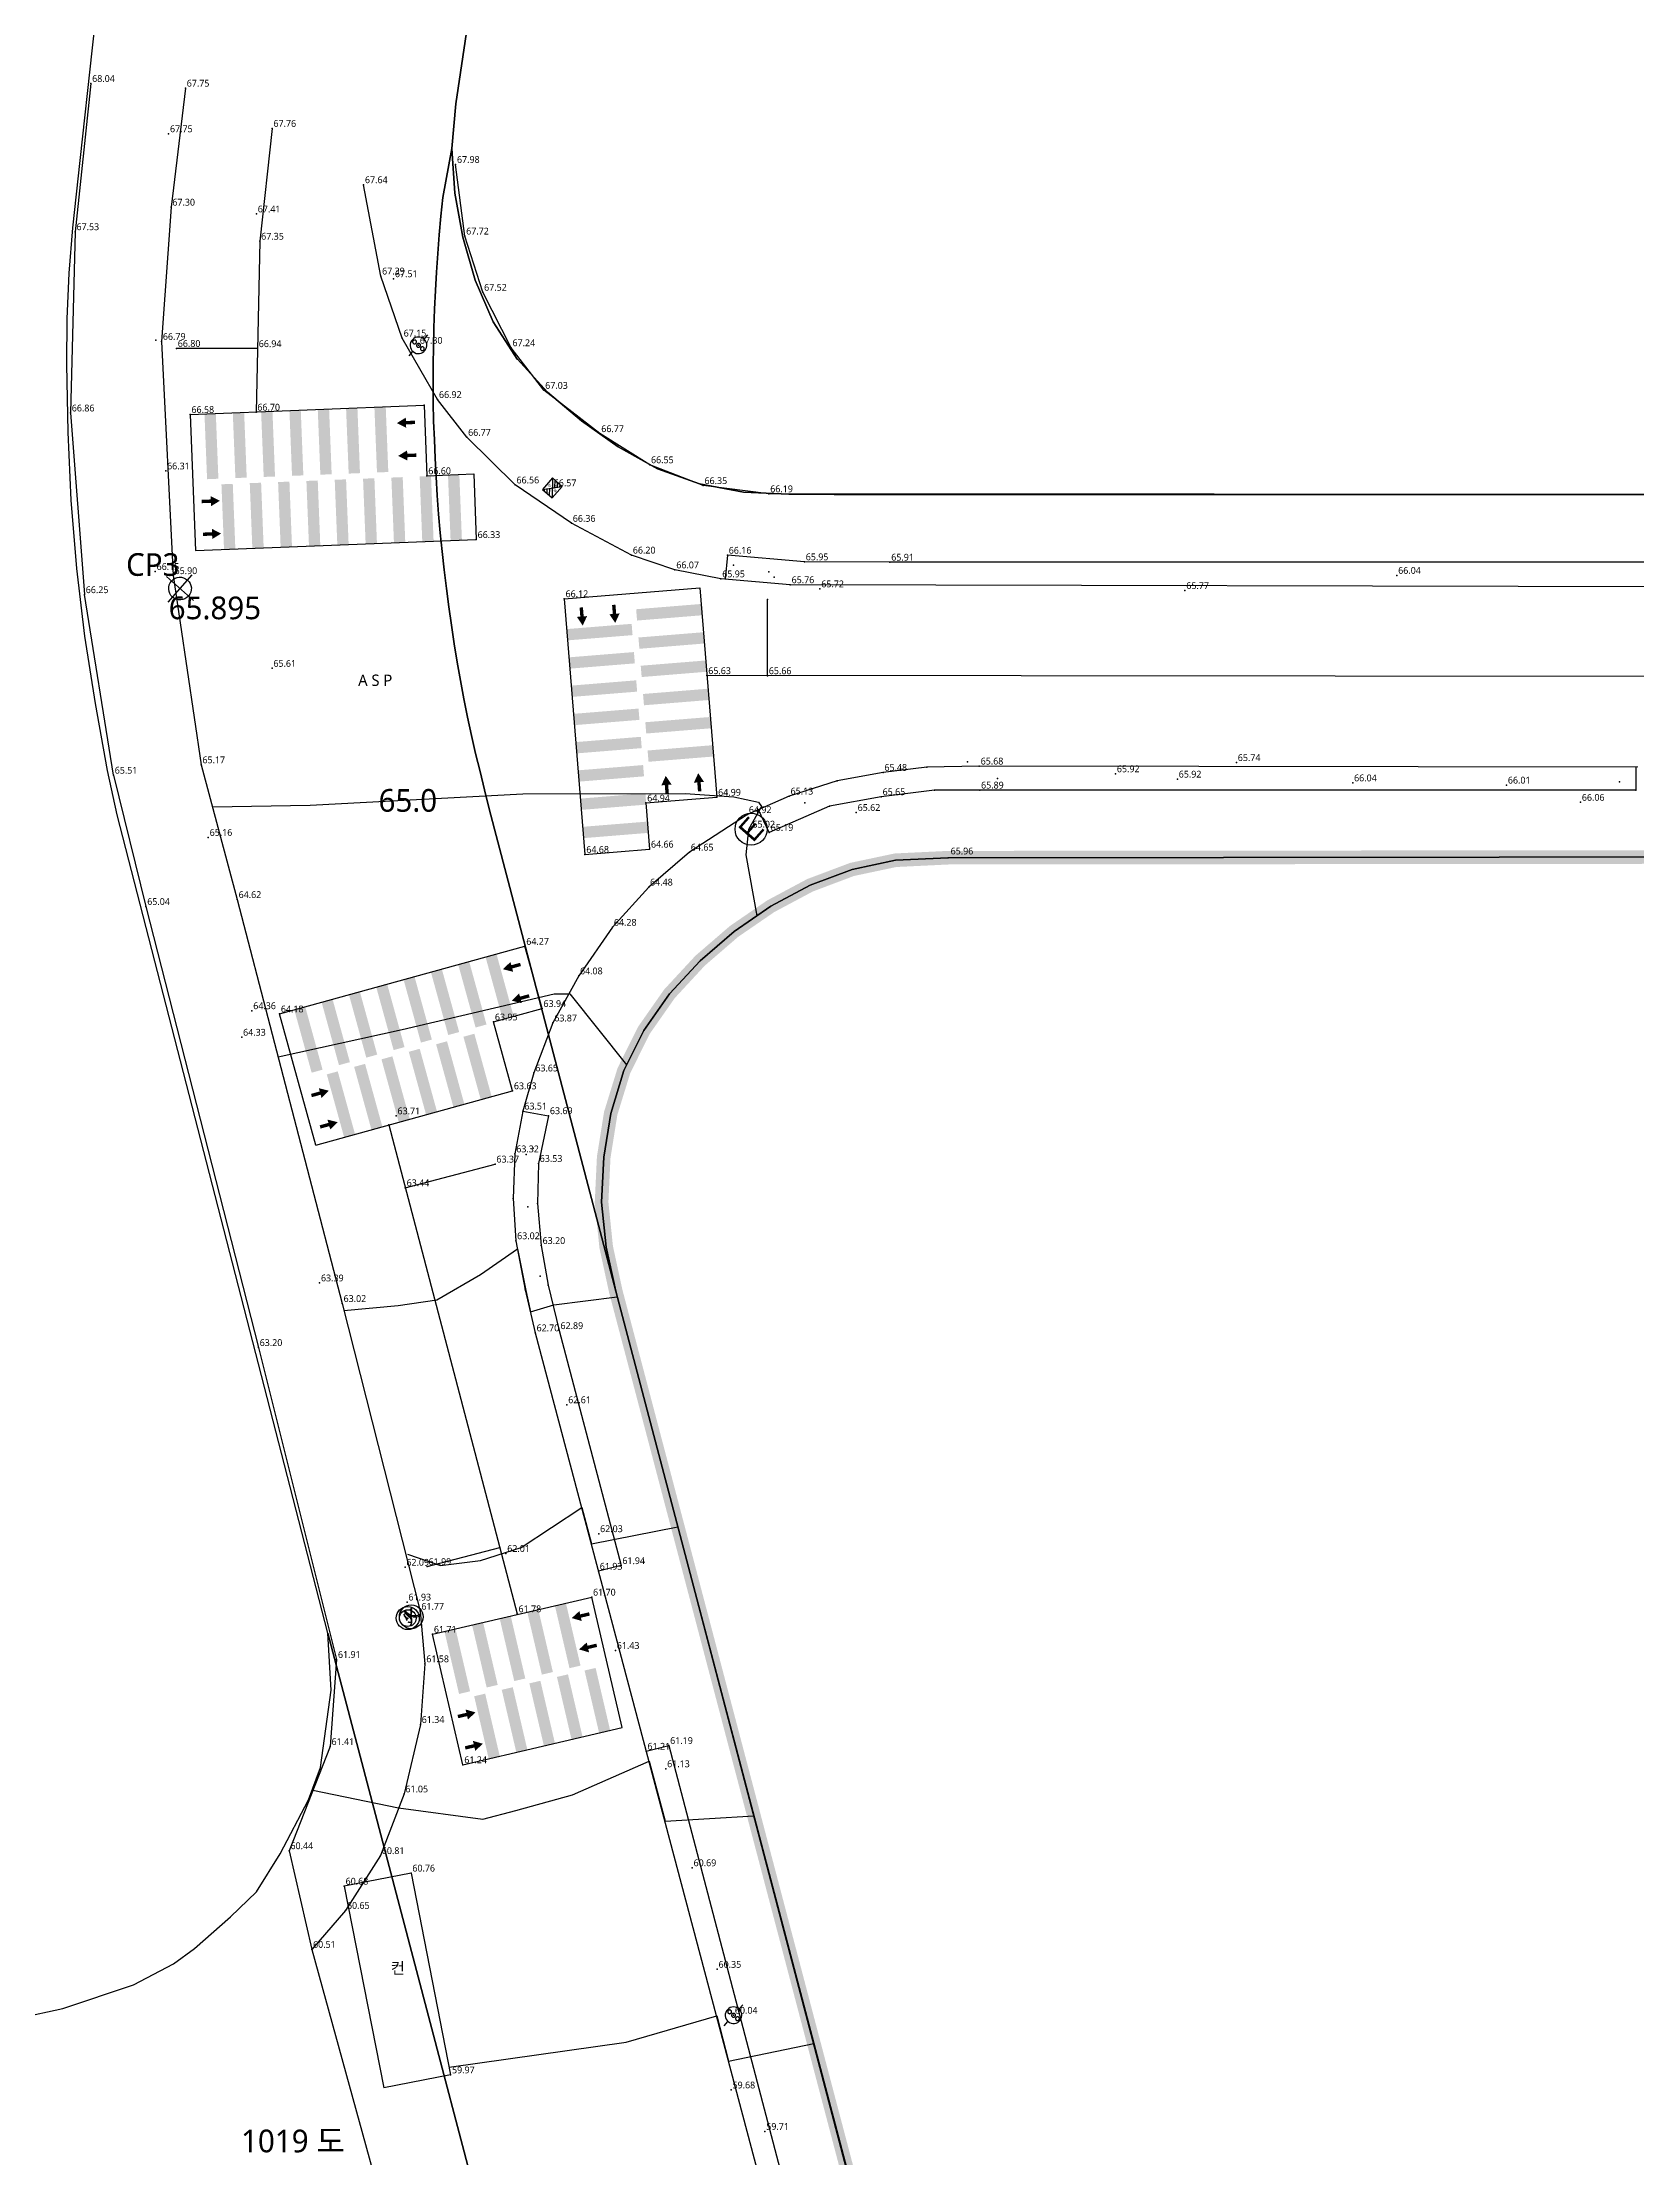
# Model space of a CAD drawing. Header units: millimetres. Extents: x 40342638 to 40753138, y 494620 to 782620.
# Drawn here: x 40379780 to 40450098, y 638198 to 731503 of the extents above; entities that cross this region are included whole.
import ezdxf
from ezdxf.enums import TextEntityAlignment as Align

# ---------------------------------------------------------------- set-up
doc = ezdxf.new("R2010")
doc.units = ezdxf.units.MM
doc.header["$LTSCALE"] = 1000
doc.header["$MEASUREMENT"] = 0
doc.header["$PDSIZE"] = -10
doc.linetypes.add('PHANTOM2', pattern=[1.25, 0.625, -0.125, 0.125, -0.125, 0.125, -0.125])
doc.layers.get('0').update_dxf_attribs({"linetype": 'CONTINUOUS'})
doc.layers.get('Defpoints').update_dxf_attribs({"color": 161, "linetype": 'CONTINUOUS'})
for name, color, linetype in [('1m', 96, 'CONTINUOUS'), ('5m', 36, 'CONTINUOUS'), ('AZ001', 1, 'CONTINUOUS'), ('AZB024', 1, 'CONTINUOUS'), ('cp', 1, 'CONTINUOUS'), ('cpTEXT', 1, 'CONTINUOUS'), ('TEXT', 3, 'CONTINUOUS'), ('경찰맨홀', 83, 'CONTINUOUS'), ('보도블럭', 141, 'CONTINUOUS'), ('신호등', 1, 'CONTINUOUS'), ('아스팔트', 1, 'CONTINUOUS'), ('전력주', 1, 'CONTINUOUS'), ('지반고', 7, 'CONTINUOUS'), ('지번', 1, 'CONTINUOUS'), ('지적선', 197, 'CONTINUOUS'), ('차선', 7, 'CONTINUOUS'), ('컨테이너', 164, 'CONTINUOUS'), ('포인트', 7, 'CONTINUOUS'), ('횡단보도', 254, 'CONTINUOUS')]:
    doc.layers.add(name, color=color, linetype=linetype)
doc.styles.add('GHS', font='')
doc.styles.add('나눔바른고딕', font='NanumBarunGothic.ttf')
doc.styles.get('GHS').set_extended_font_data('Dotum')

# ---------------------------------------------------------------- blocks, each defined once
blk = doc.blocks.new('전력주', base_point=(592.07, 479.95))
at = {"layer": '전력주'}
blk.add_circle((592.07, 479.95), 1.57, dxfattribs=at)
at = {"layer": '전력주', "style": 'GHS'}
blk.add_text('E', height=2.1, dxfattribs=at).set_placement((592.07, 479.95), align=Align.MIDDLE)
blk = doc.blocks.new('신호등')
at = {"layer": '신호등'}
for points in [[(-0.88, 0), (-0.53, 0)], [(-0.37, 0.37), (-0.44, 0.29), (-0.49, 0.19), (-0.52, 0.09), (-0.52, -0.01), (-0.51, -0.12), (-0.48, -0.22), (-0.42, -0.31), (-0.35, -0.39), (-0.27, -0.45), (-0.17, -0.5), (-0.07, -0.52), (0.04, -0.52), (0.14, -0.5), (0.24, -0.47), (0.33, -0.41), (0.41, -0.33), (0.47, -0.24), (0.5, -0.14), (0.52, -0.04), (0.52, 0.07), (0.5, 0.17), (0.45, 0.27), (0.39, 0.35), (0.31, 0.42), (0.22, 0.48), (0.12, 0.51), (0.01, 0.52), (-0.09, 0.52), (-0.19, 0.49), (-0.29, 0.44), (-0.37, 0.37)], [(-0.09, 0.41), (-0.1, 0.39), (-0.11, 0.37), (-0.12, 0.35), (-0.12, 0.32), (-0.12, 0.3), (-0.11, 0.28), (-0.1, 0.26), (-0.08, 0.24), (-0.06, 0.22), (-0.04, 0.21), (-0.02, 0.21), (0.01, 0.21), (0.03, 0.21), (0.06, 0.22), (0.08, 0.23), (0.09, 0.25), (0.11, 0.27), (0.12, 0.29), (0.12, 0.32), (0.12, 0.34), (0.11, 0.37), (0.1, 0.39), (0.09, 0.41), (0.07, 0.42), (0.05, 0.44), (0.03, 0.44), (0, 0.45), (-0.02, 0.45), (-0.04, 0.44), (-0.07, 0.43), (-0.09, 0.41)], [(0.53, 0), (0.88, 0)]]:
    blk.add_lwpolyline(points, dxfattribs=at)
at = {"layer": '신호등', "color": 30}
blk.add_lwpolyline([(-0.09, 0.09), (-0.1, 0.07), (-0.11, 0.04), (-0.12, 0.02), (-0.12, 0), (-0.12, -0.03), (-0.11, -0.05), (-0.1, -0.07), (-0.08, -0.09), (-0.06, -0.1), (-0.04, -0.11), (-0.02, -0.12), (0.01, -0.12), (0.03, -0.12), (0.06, -0.11), (0.08, -0.09), (0.09, -0.08), (0.11, -0.06), (0.12, -0.03), (0.12, -0.01), (0.12, 0.02), (0.11, 0.04), (0.1, 0.06), (0.09, 0.08), (0.07, 0.1), (0.05, 0.11), (0.03, 0.12), (0, 0.12), (-0.02, 0.12), (-0.04, 0.11), (-0.07, 0.1), (-0.09, 0.09)], dxfattribs=at)
at = {"layer": '신호등', "color": 3}
blk.add_lwpolyline([(0.09, -0.24), (0.07, -0.23), (0.04, -0.22), (0.02, -0.21), (0, -0.21), (-0.03, -0.21), (-0.05, -0.22), (-0.07, -0.23), (-0.09, -0.25), (-0.1, -0.27), (-0.11, -0.29), (-0.12, -0.31), (-0.12, -0.34), (-0.12, -0.36), (-0.11, -0.38), (-0.09, -0.4), (-0.08, -0.42), (-0.06, -0.43), (-0.03, -0.44), (-0.01, -0.45), (0.02, -0.45), (0.04, -0.44), (0.06, -0.43), (0.08, -0.42), (0.1, -0.4), (0.11, -0.38), (0.12, -0.35), (0.12, -0.33), (0.12, -0.31), (0.11, -0.28), (0.1, -0.26), (0.09, -0.24)], dxfattribs=at)
blk = doc.blocks.new('경찰맨홀', base_point=(592.219, 339.878))
at = {"layer": '경찰맨홀'}
blk.add_lwpolyline([(591.879, 339.597), (592.553, 339.597), (592.553, 340.158), (591.879, 340.158)], close=True, dxfattribs=at)
for points in [[(592.553, 340.158), (591.879, 339.597)], [(591.879, 340.158), (592.553, 339.597)], [(591.879, 340.035), (591.953, 340.097)], [(591.879, 339.888), (592.041, 340.024)], [(591.879, 339.742), (592.128, 339.951)], [(592.303, 339.805), (592.553, 340.014)], [(592.391, 339.732), (592.553, 339.867)], [(592.479, 339.659), (592.553, 339.721)]]:
    blk.add_lwpolyline(points, dxfattribs=at)
at = {"layer": '경찰맨홀', "style": 'GHS'}
for s, p in [('찰', (592.208, 339.65)), ('경', (592.208, 339.978))]:
    blk.add_text(s, height=0.112, dxfattribs=at).set_placement(p, align=Align.CENTER)
blk = doc.blocks.new('AZB024', base_point=(535.49, 75.58))
at = {"layer": 'AZB024'}
for radius in [0.725, 0.525]:
    blk.add_circle((535.49, 75.58), radius, dxfattribs=at)
at = {"layer": 'AZB024', "style": 'GHS'}
blk.add_text('J', height=0.7, dxfattribs=at).set_placement((535.49, 75.58), align=Align.MIDDLE)
blk = doc.blocks.new('AZ001')
at = {"layer": 'AZ001'}
for p, q in [((-0.315, 0.151), (-0.372, 0.081)), ((-0.332, 0.047), (-0.309, 0.061)), ((-0.275, 0.224), (-0.315, 0.151)), ((-0.309, 0.061), (-0.279, 0.094)), ((-0.279, 0.094), (-0.249, 0.157)), ((-0.249, 0.371), (-0.275, 0.224)), ((-0.222, 0.371), (-0.249, 0.371)), ((-0.249, 0.157), (-0.222, 0.311)), ((-0.222, 0.311), (-0.222, 0.371)), ((-0.059, 0.087), (-0.095, -0.016)), ((-0.039, 0.224), (-0.059, 0.087)), ((-0.045, 0.551), (-0.035, 0.484)), ((0.061, 0.537), (-0.045, 0.551)), ((-0.035, 0.484), (-0.039, 0.224)), ((-0.035, -0.023), (-0.002, 0.087)), ((-0.002, 0.087), (0.008, 0.094)), ((0.008, 0.094), (0.028, 0.014)), ((0.021, 0.227), (0.028, 0.484)), ((0.031, 0.147), (0.021, 0.227)), ((0.028, 0.484), (0.065, 0.501)), ((0.028, 0.014), (0.081, -0.096)), ((0.048, 0.087), (0.031, 0.147)), ((0.065, 0.091), (0.048, 0.087)), ((0.078, 0.524), (0.061, 0.537)), ((0.065, 0.501), (0.078, 0.524)), ((0.105, 0.121), (0.065, 0.091)), ((0.065, 0.061), (0.138, 0.097)), ((0.065, 0.044), (0.065, 0.061)), ((0.135, -0.076), (0.065, 0.044)), ((0.215, 0.224), (0.105, 0.121)), ((0.138, 0.097), (0.265, 0.191)), ((0.265, 0.287), (0.215, 0.224)), ((0.305, 0.364), (0.265, 0.287)), ((0.265, 0.191), (0.351, 0.287)), ((0.371, 0.341), (0.305, 0.364)), ((0.351, 0.287), (0.391, 0.294)), ((0.408, 0.314), (0.371, 0.341)), ((0.391, 0.294), (0.408, 0.304)), ((0.408, 0.304), (0.408, 0.314)), ((-0.322, -0.263), (-0.475, -0.333)), ((-0.365, -0.329), (-0.252, -0.273)), ((-0.239, -0.203), (-0.322, -0.263)), ((-0.252, -0.273), (-0.162, -0.203)), ((-0.159, -0.119), (-0.239, -0.203)), ((-0.162, -0.203), (-0.082, -0.106)), ((-0.095, -0.016), (-0.159, -0.119)), ((-0.082, -0.106), (-0.035, -0.023)), ((0.081, -0.096), (0.151, -0.189)), ((0.215, -0.166), (0.135, -0.076)), ((0.151, -0.189), (0.231, -0.269)), ((0.331, -0.249), (0.215, -0.166)), ((0.231, -0.269), (0.365, -0.359)), ((0.401, -0.279), (0.331, -0.249)), ((0.365, -0.359), (0.375, -0.359)), ((0.375, -0.359), (0.408, -0.329)), ((0.465, -0.293), (0.401, -0.279)), ((0.408, -0.329), (0.461, -0.323)), ((0.461, -0.323), (0.465, -0.293))]:
    blk.add_line(p, q, dxfattribs=at)
blk.add_circle((0, 0), 0.75, dxfattribs=at)

msp = doc.modelspace()

# ---------------------------------------------------------------- linework, layer by layer
at = {"layer": '1m'}
for points, elevation in [([(40390181, 686758), (40395652, 687958), (40402353, 689539), (40403047, 689533), (40405546, 686406), (40405553, 686395)], 64000), ([(40393079, 675572), (40395477, 675792), (40397187, 676037), (40399102, 677147), (40400735, 678281), (40401101, 676441), (40401314, 675507), (40402345, 675819), (40405138, 676166)], 63000), ([(40395883, 664813), (40397347, 664318), (40399107, 664534), (40400895, 665118), (40403570, 666883), (40404004, 665270), (40407809, 666022)], 62000), ([(40391717, 654407), (40395485, 653628), (40399212, 653124), (40400667, 653505), (40403165, 654210), (40406540, 655695), (40407245, 653042), (40411166, 653273)], 61000)]:
    msp.add_lwpolyline(points, dxfattribs=dict(at, elevation=elevation))
at = {"layer": '5m', "linetype": 'Continuous'}
for points, elevation in [([(40387281, 697782), (40391594, 697851), (40400972, 698353), (40408138, 698366), (40410275, 698228), (40411360, 697981), (40411501, 697801), (40410919, 696781), (40410805, 695671), (40411292, 692975)], 65000), ([(40397724, 642189), (40405537, 643296), (40409528, 644452), (40410046, 642454), (40413811, 643229)], 60000)]:
    msp.add_lwpolyline(points, dxfattribs=dict(at, elevation=elevation))
at = {"layer": 'cp'}
for p, q in [((40385254, 707940, 65859), (40386454, 706883, 65859)), ((40385325, 706811, 65859), (40386383, 708012, 65859))]:
    msp.add_line(p, q, dxfattribs=at)
msp.add_ellipse((40385854, 707411, 65859), major_axis=(-499, -32), ratio=1, start_param=3.926991, end_param=10.210176, dxfattribs=at)
at = {"layer": 'Defpoints', "linetype": 'PHANTOM2', "ltscale": 10, "const_width": 600}
msp.add_lwpolyline([(40427203, 592376), (40405071, 676419), (40404650, 678362), (40404446, 680340), (40404540, 682322), (40404849, 684262), (40405431, 686148), (40406310, 687919), (40407440, 689535), (40408793, 690996), (40410291, 692288), (40411907, 693397), (40413640, 694322), (40415495, 695021), (40417410, 695426), (40419734, 695538), (40456179, 695573), (40456179, 695573), (40557743, 695416)], dxfattribs=at)
at = {"layer": '보도블럭'}
for p, q in [((40381920, 729687, 68044), (40381229, 723150, 67530)), ((40398416, 722958, 67721), (40398010, 726116, 67979)), ((40381229, 723150, 67530), (40381021, 715153, 66856)), ((40399207, 720478, 67516), (40398416, 722958, 67721)), ((40400457, 718032, 67237), (40399207, 720478, 67516)), ((40401899, 716153, 67028), (40400457, 718032, 67237)), ((40404373, 714242, 66769), (40401899, 716153, 67028)), ((40381021, 715153, 66856), (40381637, 707140, 66246)), ((40406567, 712870, 66553), (40404373, 714242, 66769)), ((40408927, 711951, 66349), (40406567, 712870, 66553)), ((40411825, 711590, 66188), (40408927, 711951, 66349)), ((40451103, 711555, 66180), (40411825, 711590, 66188)), ((40409997, 708879, 66162), (40409893, 707824, 65950)), ((40413392, 708589, 65945), (40409997, 708879, 66162)), ((40417161, 708574, 65909), (40413392, 708589, 65945)), ((40450991, 708579, 66056), (40417161, 708574, 65909)), ((40382915, 699177, 65510), (40381637, 707140, 66246)), ((40382915, 699177, 65510), (40384348, 693387, 65038)), ((40450059, 699526, 65772), (40450056, 698519, 66052)), ((40416782, 698229, 65651), (40414496, 697809, 65438)), ((40419131, 698512, 65830), (40416782, 698229, 65651)), ((40421124, 698521, 65893), (40419131, 698512, 65830)), ((40450056, 698519, 66052), (40421124, 698521, 65893)), ((40411843, 696655, 65192), (40411371, 697655, 64978)), ((40414496, 697809, 65438), (40411843, 696655, 65192)), ((40384348, 693387, 65038), (40389308, 673931, 63204)), ((40400980, 684364, 63512), (40402109, 684159, 63693)), ((40402109, 684159, 63693), (40401659, 682053, 63526)), ((40401659, 682053, 63526), (40401615, 680290, 63358)), ((40401615, 680290, 63358), (40401785, 678433, 63197)), ((40401785, 678433, 63197), (40402088, 676680, 63070)), ((40402088, 676680, 63070), (40402575, 674678, 62888)), ((40405071, 676419, 63090), (40415461, 636874, 59598)), ((40402575, 674678, 62888), (40405303, 664313, 61938)), ((40389308, 673931, 63204), (40392760, 660178, 61908)), ((40405303, 664313, 61930), (40404308, 664066, 61754)), ((40392760, 660178, 61908), (40392476, 656333, 61407)), ((40392476, 656333, 61407), (40390665, 651740, 60436)), ((40406411, 656127, 61043), (40407411, 656379, 61210)), ((40407411, 656379, 61190), (40413678, 632483, 59150)), ((40390665, 651740, 60436), (40391661, 647387, 60514))]:
    msp.add_line(p, q, dxfattribs=at)
at = {"layer": '아스팔트'}
for p, q in [((40386092, 729482, 67750), (40385457, 724234, 67305)), ((40394707, 721194, 67386), (40393950, 725222, 67645)), ((40385457, 724234, 67305), (40385039, 718312, 66790)), ((40395658, 718459, 67154), (40394707, 721194, 67386)), ((40397215, 715748, 66917), (40395658, 718459, 67154)), ((40385039, 718312, 66790), (40385553, 707979, 65903)), ((40398501, 714080, 66773), (40397215, 715748, 66917)), ((40400635, 711979, 66564), (40398501, 714080, 66773)), ((40403118, 710287, 66362), (40400635, 711979, 66564)), ((40405767, 708885, 66198), (40403118, 710287, 66362)), ((40407683, 708234, 66074), (40405767, 708885, 66198)), ((40409707, 707840, 65948), (40407683, 708234, 66074)), ((40385553, 707979, 65903), (40386782, 699637, 65172)), ((40412768, 707578, 65762), (40409707, 707840, 65948)), ((40451295, 707492, 65870), (40412768, 707578, 65762)), ((40386782, 699637, 65172), (40388380, 693691, 64622)), ((40414840, 698926, 65322), (40412724, 698257, 65125)), ((40416862, 699301, 65479), (40414840, 698926, 65322)), ((40418787, 699531, 65606), (40416862, 699301, 65479)), ((40421106, 699580, 65683), (40418787, 699531, 65606)), ((40450152, 699525, 65773), (40421106, 699580, 65683)), ((40412724, 698257, 65125), (40410882, 697438, 64925)), ((40410882, 697438, 64925), (40408324, 695782, 64653)), ((40408324, 695782, 64653), (40406527, 694243, 64480)), ((40406527, 694243, 64480), (40404931, 692470, 64277)), ((40388380, 693691, 64622), (40393007, 675874, 63024)), ((40404931, 692470, 64277), (40403436, 690326, 64082)), ((40403436, 690326, 64082), (40402303, 688249, 63872)), ((40402303, 688249, 63872), (40401465, 686043, 63654)), ((40401465, 686043, 63654), (40400980, 684364, 63512)), ((40400980, 684364, 63512), (40400623, 682475, 63323)), ((40400623, 682475, 63323), (40400554, 680506, 63187)), ((40400554, 680506, 63187), (40400662, 678643, 63023)), ((40400662, 678643, 63023), (40401073, 676474, 62834)), ((40401073, 676474, 62834), (40401522, 674581, 62696)), ((40393007, 675874, 63024), (40396438, 662300, 61771)), ((40401522, 674581, 62696), (40411733, 636041, 59244)), ((40396438, 662300, 61771), (40396656, 659983, 61583)), ((40396656, 659983, 61583), (40396453, 657308, 61340)), ((40396453, 657308, 61340), (40395734, 654242, 61054)), ((40395734, 654242, 61054), (40394696, 651522, 60812)), ((40394696, 651522, 60812), (40393157, 649106, 60653)), ((40393157, 649106, 60653), (40391661, 647387, 60514)), ((40391661, 647387, 60514), (40394351, 637602, 59535))]:
    msp.add_line(p, q, dxfattribs=at)
at = {"layer": '지적선', "flags": 128}
for points in [[(40562301, 556873), (40449152, 557005), (40436700, 556094), (40426936, 555494), (40420321, 555308), (40403204, 620108), (40392370, 661329), (40383081, 697432), (40382652, 699382), (40382124, 702339), (40381651, 705315), (40381299, 708290), (40381058, 711302), (40380917, 714305), (40380855, 717292), (40380875, 719313), (40380961, 721317), (40381124, 723319), (40381452, 726296), (40381995, 731256), (40382217, 733219), (40386791, 763053)], [(40510671, 763053), (40510579, 711522), (40414709, 711554), (40412709, 711569), (40410704, 711668), (40408768, 712027), (40406918, 712697), (40405184, 713664), (40403559, 714801), (40402054, 716073), (40400735, 717527), (40400728, 717534), (40399659, 719181), (40398870, 721009), (40398324, 722903), (40397967, 724843), (40397849, 726813), (40398020, 728794), (40399048, 735714), (40403126, 763053)], [(40399048, 735714), (40398020, 728794), (40397849, 726813), (40397440, 724654), (40397358, 723833), (40397289, 723014), (40397221, 722195), (40397160, 721369), (40397120, 720551), (40397079, 719733), (40397047, 718909), (40397028, 718086), (40397017, 717256), (40397019, 716441), (40397022, 715612), (40397039, 714798), (40397070, 713970), (40397100, 713157), (40397146, 712331), (40397198, 711512), (40397257, 710686), (40397324, 709869), (40397411, 709045), (40397498, 708235), (40397600, 707412), (40397709, 706597), (40397824, 705789), (40397946, 704975), (40398083, 704162), (40398226, 703356), (40398377, 702543), (40398535, 701738), (40398706, 700934), (40398892, 700130), (40399084, 699335), (40399284, 698532), (40399493, 697695), (40405071, 676419), (40427203, 592376)], [(40456179, 695573), (40419734, 695538), (40417410, 695426), (40415495, 695021), (40413640, 694322), (40411907, 693397), (40410291, 692288), (40408793, 690996), (40407440, 689535), (40406310, 687919), (40405431, 686148), (40404849, 684262), (40404540, 682322), (40404446, 680340), (40404650, 678362), (40405071, 676419), (40399493, 697695), (40399284, 698532), (40399084, 699335), (40398892, 700130), (40398706, 700934), (40398535, 701738), (40398377, 702543), (40398226, 703356), (40398083, 704162), (40397946, 704975), (40397824, 705789), (40397709, 706597), (40397600, 707412), (40397498, 708235), (40397411, 709045), (40397324, 709869), (40397257, 710686), (40397198, 711512), (40397146, 712331), (40397100, 713157), (40397070, 713970), (40397039, 714798), (40397022, 715612), (40397019, 716441), (40397017, 717256), (40397028, 718086), (40397047, 718909), (40397079, 719733), (40397120, 720551), (40397160, 721369), (40397221, 722195), (40397289, 723014), (40397358, 723833), (40397440, 724654), (40397849, 726813), (40397967, 724843), (40398324, 722903), (40398870, 721009), (40399659, 719181), (40400728, 717534), (40400735, 717527), (40402054, 716073), (40403559, 714801), (40405184, 713664), (40406918, 712697), (40408768, 712027), (40410704, 711668), (40412709, 711569), (40414709, 711554), (40510579, 711522)], [(40427203, 592376), (40405071, 676419), (40404650, 678362), (40404446, 680340), (40404540, 682322), (40404849, 684262), (40405431, 686148), (40406310, 687919), (40407440, 689535), (40408793, 690996), (40410291, 692288), (40411907, 693397), (40413640, 694322), (40415495, 695021), (40417410, 695426), (40419734, 695538), (40456179, 695573), (40456179, 695573), (40557743, 695416)], [(40379800, 629146), (40371560, 644279), (40371390, 644601), (40372500, 644544), (40373124, 644541), (40376779, 644348), (40377787, 644327), (40378783, 644369), (40380686, 644774), (40383808, 645823), (40385564, 646742), (40386485, 647425), (40388084, 648816), (40389232, 649924), (40390274, 651606), (40391526, 653982), (40392045, 655404), (40392523, 658823), (40392370, 661329), (40403204, 620108)]]:
    msp.add_lwpolyline(points, dxfattribs=at)
at = {"layer": '차선'}
for p, q in [((40389914, 727708, 67756), (40389375, 722731, 67353)), ((40389375, 722731, 67353), (40389205, 715191, 66698)), ((40389268, 717991, 66941), (40385696, 718002, 66805)), ((40411763, 703566, 65660), (40411764, 706929, 65816)), ((40450670, 703534, 65948), (40409093, 703568, 65634)), ((40395061, 683751, 63698), (40400724, 662188, 61781)), ((40395789, 680979, 63440), (40399749, 682026, 63373)), ((40396755, 664270, 61990), (40399957, 665106, 62041)), ((40400724, 662188, 61781), (40400731, 662159, 61779))]:
    msp.add_line(p, q, dxfattribs=at)
at = {"layer": '컨테이너'}
for p, q in [((40396041, 650753, 60762), (40393097, 650174, 60680)), ((40396041, 650753, 60762), (40397790, 641851, 59970)), ((40393097, 650174, 60680), (40394847, 641272, 59970)), ((40397790, 641851, 59970), (40394847, 641272, 59970))]:
    msp.add_line(p, q, dxfattribs=at)
at = {"layer": '포인트'}
for p in [(40381920, 729687, 68044), (40386092, 729482, 67750), (40385351, 727470, 67754), (40389914, 727708, 67756), (40398010, 726116, 67979), (40393950, 725222, 67645), (40385457, 724234, 67305), (40381229, 723150, 67530), (40389223, 723933, 67413), (40389375, 722731, 67353), (40398416, 722958, 67721), (40394707, 721194, 67386), (40395273, 721077, 67506), (40399207, 720478, 67516), (40395658, 718459, 67154), (40384785, 718364, 66977), (40385039, 718312, 66790), (40385696, 718002, 66805), (40389268, 717991, 66941), (40396371, 718138, 67303), (40400457, 718032, 67237), (40397215, 715748, 66917), (40401899, 716153, 67028), (40381021, 715153, 66856), (40386300, 715086, 66576), (40389205, 715191, 66698), (40396622, 715494, 66903), (40398501, 714080, 66773), (40404373, 714242, 66769), (40406567, 712870, 66553), (40385224, 712598, 66305), (40396745, 712385, 66600), (40400635, 711979, 66564), (40408927, 711951, 66349), (40402276, 711853, 66569), (40411825, 711590, 66188), (40403118, 710287, 66362), (40398920, 709570, 66330), (40405767, 708885, 66198), (40407683, 708234, 66074), (40409997, 708879, 66162), (40410270, 708446, 66129), (40413392, 708589, 65945), (40417161, 708574, 65909), (40384763, 708162, 66146), (40385553, 707979, 65903), (40409707, 707840, 65948), (40411823, 708153, 66032), (40412064, 707915, 65982), (40412768, 707578, 65762), (40414078, 707398, 65716), (40430176, 707322, 65766), (40439520, 707992, 66041), (40381637, 707140, 66246), (40402798, 706962, 66121), (40411764, 706929, 65816), (40389914, 703891, 65613), (40409093, 703568, 65634), (40411763, 703566, 65660), (40382915, 699177, 65510), (40386782, 699637, 65172), (40414840, 698926, 65322), (40416862, 699301, 65479), (40418787, 699531, 65606), (40420585, 699765, 65685), (40421106, 699580, 65683), (40421915, 699028, 65919), (40427114, 699241, 65916), (40429842, 699005, 65924), (40432446, 699736, 65743), (40449338, 698878, 66074), (40406399, 697951, 64940), (40409528, 698205, 64990), (40412724, 698257, 65125), (40413416, 697962, 65381), (40416782, 698229, 65651), (40419131, 698512, 65830), (40421124, 698521, 65893), (40437574, 698838, 66036), (40444359, 698740, 66007), (40447622, 697982, 66060), (40450056, 698519, 66052), (40410882, 697438, 64925), (40414496, 697809, 65438), (40415680, 697535, 65616), (40387102, 696434, 65159), (40411039, 696798, 65022), (40411843, 696655, 65192), (40403713, 695683, 64681), (40406564, 695915, 64660), (40408324, 695782, 64653), (40419734, 695538, 65960), (40406527, 694243, 64480), (40384348, 693387, 65038), (40388380, 693691, 64622), (40404931, 692470, 64277), (40401067, 691629, 64274), (40403436, 690326, 64082), (40389024, 688790, 64355), (40390243, 688647, 64184), (40401823, 688883, 63940), (40399683, 688294, 63952), (40402303, 688249, 63872), (40388575, 687619, 64330), (40401465, 686043, 63654), (40400520, 685255, 63630), (40395386, 684152, 63710), (40400980, 684364, 63512), (40402109, 684159, 63693), (40395061, 683751, 63698), (40400623, 682475, 63323), (40401127, 682444, 63504), (40401434, 682727, 63589), (40399749, 682026, 63373), (40401659, 682053, 63526), (40395789, 680979, 63440), (40400554, 680506, 63187), (40401615, 680290, 63358), (40401198, 680144, 63326), (40400662, 678643, 63023), (40401785, 678433, 63197), (40392012, 676784, 63391), (40401073, 676474, 62834), (40401744, 677087, 63042), (40402088, 676680, 63070), (40393007, 675874, 63024), (40405071, 676419, 63090), (40402575, 674678, 62888), (40389308, 673931, 63204), (40401522, 674581, 62696), (40402916, 671408, 62615), (40404323, 665722, 62034), (40400226, 664850, 62013), (40395777, 664241, 62092), (40396755, 664270, 61990), (40404308, 664066, 61754), (40405303, 664313, 61938), (40395868, 662707, 61932), (40404009, 662923, 61702), (40395899, 661998, 61953), (40396053, 662057, 61959), (40396438, 662300, 61771), (40400724, 662188, 61781), (40396991, 661287, 61709), (40392760, 660178, 61908), (40396656, 659983, 61583), (40405057, 660573, 61428), (40396453, 657308, 61340), (40392476, 656333, 61407), (40406411, 656127, 61043), (40407411, 656379, 61190), (40398333, 655531, 61240), (40407279, 655355, 61128), (40395734, 654242, 61054), (40390665, 651740, 60436), (40394696, 651522, 60812), (40396041, 650753, 60762), (40408445, 650987, 60690), (40393097, 650174, 60680), (40393157, 649106, 60653), (40391661, 647387, 60514), (40409547, 646507, 60349), (40410266, 644481, 60044), (40397790, 641851, 59970), (40410162, 641186, 59684), (40411650, 639358, 59711)]:
    msp.add_point(p, dxfattribs=at)
at = {"layer": '횡단보도'}
for p, q in [((40386300, 715086, 66576), (40396622, 715494, 66903)), ((40386300, 715086, 66576), (40386537, 709081, 65900)), ((40396622, 715494, 66903), (40396745, 712385, 66600)), ((40396745, 712385, 66600), (40398805, 712467, 66580)), ((40398805, 712467, 66580), (40398920, 709570, 66330)), ((40386537, 709081, 65900), (40398920, 709570, 66330)), ((40402798, 706962, 66121), (40408778, 707447, 66121)), ((40408778, 707447, 66121), (40409528, 698205, 64990)), ((40402798, 706962, 66121), (40403713, 695683, 64681)), ((40406399, 697951, 64940), (40409528, 698205, 64990)), ((40406399, 697951, 64940), (40406564, 695915, 64660)), ((40403713, 695683, 64681), (40406564, 695915, 64660)), ((40390243, 688647, 64184), (40401067, 691629, 64274)), ((40401823, 688883, 63940), (40401067, 691629, 64274)), ((40391837, 682863, 64184), (40390243, 688647, 64184)), ((40399683, 688294, 63952), (40401823, 688883, 63940)), ((40400520, 685255, 63630), (40399683, 688294, 63952)), ((40391837, 682863, 64184), (40400520, 685255, 63630)), ((40396991, 661287, 61709), (40404009, 662923, 61702)), ((40405351, 657167, 61210), (40404009, 662923, 61702)), ((40398333, 655531, 61240), (40396991, 661287, 61709)), ((40398333, 655531, 61240), (40405351, 657167, 61210))]:
    msp.add_line(p, q, dxfattribs=at)
for points in [[(40387047, 712233, 66238), (40386932, 715126, 66238), (40387546, 712253, 66238), (40387432, 715146, 66238)], [(40388296, 712283, 66238), (40388181, 715175, 66238), (40388795, 712302, 66238), (40388681, 715195, 66238)], [(40389545, 712332, 66238), (40389430, 715225, 66238), (40390044, 712352, 66238), (40389930, 715245, 66238)], [(40390794, 712381, 66238), (40390679, 715274, 66238), (40391293, 712401, 66238), (40391179, 715294, 66238)], [(40392043, 712431, 66238), (40391928, 715324, 66238), (40392542, 712451, 66238), (40392428, 715343, 66238)], [(40393292, 712480, 66238), (40393177, 715373, 66238), (40393791, 712500, 66238), (40393677, 715393, 66238)], [(40394541, 712530, 66238), (40394426, 715422, 66238), (40395040, 712549, 66238), (40394926, 715442, 66238)], [(40395421, 714709, 66238), (40395811, 714949, 66238), (40395829, 714500, 66238), (40395811, 714949, 66238)], [(40395823, 714650, 66238), (40396223, 714665, 66238), (40395817, 714800, 66238), (40396217, 714815, 66238)], [(40395478, 713262, 66238), (40395869, 713503, 66238), (40395886, 713053, 66238), (40395869, 713503, 66238)], [(40395881, 713203, 66238), (40396280, 713219, 66238), (40395875, 713353, 66238), (40396274, 713369, 66238)], [(40387681, 712008, 66238), (40387795, 709115, 66238), (40388181, 712028, 66238), (40388295, 709135, 66238)], [(40388930, 712058, 66238), (40389044, 709165, 66238), (40389430, 712077, 66238), (40389544, 709185, 66238)], [(40390179, 712107, 66238), (40390293, 709214, 66238), (40390679, 712127, 66238), (40390793, 709234, 66238)], [(40391428, 712156, 66238), (40391542, 709264, 66238), (40391928, 712176, 66238), (40392042, 709283, 66238)], [(40392677, 712206, 66238), (40392792, 709313, 66238), (40393177, 712226, 66238), (40393291, 709333, 66238)], [(40393926, 712255, 66238), (40394041, 709362, 66238), (40394426, 712275, 66238), (40394540, 709382, 66238)], [(40395175, 712305, 66238), (40395290, 709412, 66238), (40395675, 712324, 66238), (40395789, 709432, 66238)], [(40396424, 712354, 66238), (40396539, 709461, 66238), (40396924, 712374, 66238), (40397038, 709481, 66238)], [(40397673, 712403, 66238), (40397788, 709511, 66238), (40398173, 712423, 66238), (40398287, 709530, 66238)], [(40387207, 711340, 66238), (40386807, 711324, 66238), (40387213, 711190, 66238), (40386813, 711174, 66238)], [(40387610, 711281, 66238), (40387219, 711040, 66238), (40387201, 711490, 66238), (40387219, 711040, 66238)], [(40387264, 709894, 66238), (40386865, 709878, 66238), (40387270, 709744, 66238), (40386870, 709728, 66238)], [(40387667, 709835, 66238), (40387276, 709594, 66238), (40387258, 710044, 66238), (40387276, 709594, 66238)], [(40403657, 706183, 66121), (40403625, 706582, 66121), (40403508, 706171, 66121), (40403476, 706570, 66121)], [(40405090, 706300, 66121), (40405058, 706698, 66121), (40404941, 706288, 66121), (40404908, 706686, 66121)], [(40405971, 706497, 66121), (40408837, 706729, 66121), (40406011, 705998, 66121), (40408877, 706231, 66121)], [(40405772, 705853, 66121), (40402907, 705621, 66121), (40405813, 705355, 66121), (40402947, 705123, 66121)], [(40403615, 705779, 66121), (40403358, 706159, 66121), (40403807, 706196, 66121), (40403358, 706159, 66121)], [(40405048, 705895, 66121), (40404791, 706275, 66121), (40405240, 706312, 66121), (40404791, 706275, 66121)], [(40406072, 705251, 66121), (40408938, 705483, 66121), (40406112, 704752, 66121), (40408978, 704985, 66121)], [(40405873, 704608, 66121), (40403008, 704375, 66121), (40405914, 704109, 66121), (40403048, 703877, 66121)], [(40406173, 704005, 66121), (40409039, 704237, 66121), (40406214, 703506, 66121), (40409079, 703739, 66121)], [(40405974, 703362, 66121), (40403109, 703129, 66121), (40406015, 702863, 66121), (40403149, 702631, 66121)], [(40406274, 702759, 66121), (40409140, 702991, 66121), (40406315, 702261, 66121), (40409180, 702493, 66121)], [(40406076, 702116, 66121), (40403210, 701883, 66121), (40406116, 701617, 66121), (40403250, 701385, 66121)], [(40406375, 701513, 66121), (40409241, 701745, 66121), (40406416, 701015, 66121), (40409281, 701247, 66121)], [(40406177, 700870, 66121), (40403311, 700637, 66121), (40406217, 700371, 66121), (40403352, 700139, 66121)], [(40406476, 700267, 66121), (40409342, 700500, 66121), (40406517, 699769, 66121), (40409382, 700001, 66121)], [(40406278, 699624, 66121), (40403412, 699391, 66121), (40406318, 699126, 66121), (40403453, 698893, 66121)], [(40407276, 699147, 66121), (40407532, 698766, 66121), (40407084, 698730, 66121), (40407532, 698766, 66121)], [(40408708, 699263, 66121), (40408965, 698882, 66121), (40408516, 698846, 66121), (40408965, 698882, 66121)], [(40408666, 698858, 66121), (40408698, 698460, 66121), (40408815, 698870, 66121), (40408848, 698472, 66121)], [(40406379, 698378, 66121), (40403513, 698145, 66121), (40406419, 697880, 66121), (40403554, 697647, 66121)], [(40407233, 698742, 66121), (40407266, 698343, 66121), (40407383, 698754, 66121), (40407415, 698355, 66121)], [(40406480, 697132, 66121), (40403614, 696900, 66121), (40406520, 696634, 66121), (40403655, 696401, 66121)], [(40397684, 687715, 64184), (40396920, 690487, 64184), (40398166, 687848, 64184), (40397402, 690620, 64184)], [(40398889, 688047, 64184), (40398125, 690819, 64184), (40399371, 688180, 64184), (40398608, 690952, 64184)], [(40400094, 688379, 64184), (40399331, 691151, 64184), (40400576, 688512, 64184), (40399813, 691284, 64184)], [(40400100, 690617, 64184), (40400426, 690941, 64184), (40400545, 690507, 64184), (40400426, 690941, 64184)], [(40400505, 690651, 64184), (40400891, 690758, 64184), (40400466, 690796, 64184), (40400851, 690902, 64184)], [(40394069, 686719, 64184), (40393305, 689491, 64184), (40394551, 686852, 64184), (40393787, 689624, 64184)], [(40395274, 687051, 64184), (40394510, 689823, 64184), (40395756, 687184, 64184), (40394992, 689956, 64184)], [(40396479, 687383, 64184), (40395715, 690155, 64184), (40396961, 687516, 64184), (40396197, 690288, 64184)], [(40400482, 689231, 64184), (40400808, 689555, 64184), (40400927, 689121, 64184), (40400808, 689555, 64184)], [(40391659, 686055, 64184), (40390895, 688827, 64184), (40392141, 686188, 64184), (40391377, 688960, 64184)], [(40392864, 686387, 64184), (40392100, 689159, 64184), (40393346, 686520, 64184), (40392582, 689292, 64184)], [(40400887, 689265, 64184), (40401273, 689372, 64184), (40400847, 689410, 64184), (40401233, 689516, 64184)], [(40398353, 687640, 64184), (40399117, 684868, 64184), (40398835, 687773, 64184), (40399599, 685001, 64184)], [(40394738, 686644, 64184), (40395501, 683872, 64184), (40395220, 686777, 64184), (40395983, 684005, 64184)], [(40395943, 686976, 64184), (40396706, 684204, 64184), (40396425, 687109, 64184), (40397188, 684337, 64184)], [(40397148, 687308, 64184), (40397912, 684536, 64184), (40397630, 687441, 64184), (40398394, 684669, 64184)], [(40392327, 685980, 64184), (40393091, 683208, 64184), (40392810, 686113, 64184), (40393573, 683341, 64184)], [(40393533, 686312, 64184), (40394296, 683540, 64184), (40394015, 686445, 64184), (40394778, 683673, 64184)], [(40392016, 685227, 64184), (40391631, 685120, 64184), (40392056, 685082, 64184), (40391671, 684976, 64184)], [(40392422, 685261, 64184), (40392096, 684937, 64184), (40391977, 685371, 64184), (40392096, 684937, 64184)], [(40392804, 683875, 64184), (40392478, 683552, 64184), (40392358, 683985, 64184), (40392478, 683552, 64184)], [(40392398, 683841, 64184), (40392013, 683734, 64184), (40392438, 683696, 64184), (40392052, 683590, 64184)], [(40403030, 659789, 61475), (40402385, 662554, 61475), (40403517, 659902, 61475), (40402872, 662668, 61475)], [(40399378, 658937, 61475), (40398733, 661703, 61475), (40399865, 659051, 61475), (40399220, 661817, 61475)], [(40400595, 659221, 61475), (40399950, 661987, 61475), (40401082, 659334, 61475), (40400437, 662100, 61475)], [(40401812, 659505, 61475), (40401168, 662271, 61475), (40402299, 659618, 61475), (40401654, 662384, 61475)], [(40403130, 661999, 61475), (40403469, 662309, 61475), (40403571, 661871, 61475), (40403469, 662309, 61475)], [(40403537, 662017, 61475), (40403927, 662108, 61475), (40403503, 662163, 61475), (40403892, 662254, 61475)], [(40398160, 658653, 61475), (40397515, 661419, 61475), (40398647, 658767, 61475), (40398002, 661533, 61475)], [(40403453, 660616, 61475), (40403791, 660926, 61475), (40403893, 660488, 61475), (40403791, 660926, 61475)], [(40403859, 660634, 61475), (40404249, 660725, 61475), (40403825, 660780, 61475), (40404215, 660871, 61475)], [(40403695, 659687, 61475), (40404340, 656921, 61475), (40404182, 659800, 61475), (40404827, 657035, 61475)], [(40400043, 658836, 61475), (40400688, 656070, 61475), (40400530, 658949, 61475), (40401175, 656183, 61475)], [(40401260, 659119, 61475), (40401905, 656354, 61475), (40401747, 659233, 61475), (40402392, 656467, 61475)], [(40402478, 659403, 61475), (40403122, 656637, 61475), (40402965, 659517, 61475), (40403609, 656751, 61475)], [(40398483, 657820, 61475), (40398093, 657729, 61475), (40398517, 657674, 61475), (40398127, 657583, 61475)], [(40398889, 657838, 61475), (40398551, 657528, 61475), (40398449, 657966, 61475), (40398551, 657528, 61475)], [(40398826, 658552, 61475), (40399470, 655786, 61475), (40399313, 658665, 61475), (40399957, 655899, 61475)], [(40398805, 656437, 61475), (40398416, 656346, 61475), (40398839, 656291, 61475), (40398450, 656200, 61475)], [(40399212, 656455, 61475), (40398873, 656145, 61475), (40398771, 656583, 61475), (40398873, 656145, 61475)]]:
    msp.add_solid(points, dxfattribs=at)

# ---------------------------------------------------------------- block references
at = {"rotation": 48.63574182298279}
for name, p, xscale, yscale, zscale in [('신호등', (40396371, 718138, 67303), 700, 700, 700), ('경찰맨홀', (40402276, 711853, 66569), 1000, 1000, 1000), ('전력주', (40411039, 696798, 65022), 450, 450, 450), ('AZB024', (40395899, 661998, 61953), 700, 700, 700), ('AZ001', (40396053, 662057, 61959), 700, 700, 700), ('신호등', (40410266, 644481, 60044), 700, 700, 700)]:
    msp.add_blockref(name, p, dxfattribs=dict(at, xscale=xscale, yscale=yscale, zscale=zscale))

# ---------------------------------------------------------------- texts
at = {"layer": '5m', "linetype": 'Continuous', "style": '나눔바른고딕'}
msp.add_text('65.0', height=1000, dxfattribs=at).set_placement((40395901, 698065, 65000), align=Align.MIDDLE_CENTER)
at = {"layer": 'cpTEXT', "style": '나눔바른고딕'}
msp.add_text('CP3', height=1000, dxfattribs=at).set_placement((40384653, 708469, 65859), align=Align.MIDDLE)
msp.add_text('65.895', height=1000, dxfattribs=at).set_placement((40387392, 706056, 65859), align=Align.CENTER)
at = {"layer": 'TEXT', "style": '나눔바른고딕'}
for s, p in [('A S P', (40394464, 703115)), ('컨', (40395460, 646311))]:
    msp.add_text(s, height=500, dxfattribs=at).set_placement(p, align=Align.CENTER)
at = {"layer": '지반고', "style": '나눔바른고딕'}
for s, p in [('68.04', (40381979, 729754, 68044)), ('67.75', (40386151, 729549, 67750)), ('67.75', (40385411, 727538, 67754)), ('67.76', (40389974, 727775, 67756)), ('67.98', (40398069, 726184, 67979)), ('67.64', (40394010, 725290, 67645)), ('67.30', (40385516, 724301, 67305)), ('67.41', (40389283, 724000, 67413)), ('67.53', (40381288, 723218, 67530)), ('67.72', (40398475, 723025, 67721)), ('67.35', (40389434, 722798, 67353)), ('67.39', (40394766, 721262, 67386)), ('67.51', (40395333, 721144, 67506)), ('67.52', (40399266, 720545, 67516)), ('66.79', (40385098, 718379, 66790)), ('67.15', (40395717, 718526, 67154)), ('67.30', (40396431, 718206, 67303)), ('66.80', (40385755, 718070, 66805)), ('66.94', (40389327, 718059, 66941)), ('67.24', (40400516, 718100, 67237)), ('66.92', (40397275, 715815, 66917)), ('67.03', (40401959, 716220, 67028)), ('66.86', (40381081, 715221, 66856)), ('66.58', (40386359, 715154, 66576)), ('66.70', (40389265, 715258, 66698)), ('66.77', (40398561, 714147, 66773)), ('66.77', (40404433, 714310, 66769)), ('66.31', (40385284, 712665, 66305)), ('66.55', (40406626, 712937, 66553)), ('66.60', (40396804, 712453, 66600)), ('66.56', (40400694, 712047, 66564)), ('66.57', (40402336, 711920, 66569)), ('66.35', (40408986, 712018, 66349)), ('66.19', (40411885, 711657, 66188)), ('66.36', (40403178, 710355, 66362)), ('66.33', (40398979, 709638, 66330)), ('66.20', (40405826, 708953, 66198)), ('66.16', (40410056, 708946, 66162)), ('66.15', (40384822, 708230, 66146)), ('65.90', (40385613, 708047, 65903)), ('66.07', (40407742, 708301, 66074)), ('65.95', (40409767, 707907, 65948)), ('65.95', (40413451, 708657, 65945)), ('65.91', (40417221, 708641, 65909)), ('66.04', (40439580, 708060, 66041)), ('66.25', (40381697, 707208, 66246)), ('66.12', (40402857, 707029, 66121)), ('65.76', (40412828, 707646, 65762)), ('65.72', (40414137, 707465, 65716)), ('65.77', (40430235, 707390, 65766)), ('65.61', (40389973, 703959, 65613)), ('65.63', (40409152, 703636, 65634)), ('65.66', (40411822, 703633, 65660)), ('65.17', (40386842, 699704, 65172)), ('65.68', (40421166, 699648, 65683)), ('65.74', (40432506, 699804, 65743)), ('65.51', (40382975, 699245, 65510)), ('65.48', (40416921, 699368, 65479)), ('65.89', (40421183, 698589, 65893)), ('65.92', (40427173, 699308, 65916)), ('65.92', (40429901, 699073, 65924)), ('66.04', (40437634, 698906, 66036)), ('66.01', (40444418, 698808, 66007)), ('64.94', (40406459, 698018, 64940)), ('64.99', (40409588, 698272, 64990)), ('65.13', (40412783, 698324, 65125)), ('65.65', (40416841, 698296, 65651)), ('66.06', (40447681, 698049, 66060)), ('64.92', (40410942, 697505, 64925)), ('65.02', (40411098, 696866, 65022)), ('65.19', (40411903, 696723, 65192)), ('65.62', (40415740, 697602, 65616)), ('65.16', (40387161, 696501, 65159)), ('64.66', (40406624, 695982, 64660)), ('64.65', (40408383, 695850, 64653)), ('64.68', (40403773, 695751, 64681)), ('65.96', (40419841, 695683, 65963)), ('64.48', (40406586, 694310, 64480)), ('65.04', (40384408, 693455, 65038)), ('64.62', (40388439, 693759, 64622)), ('64.28', (40404990, 692537, 64277)), ('64.27', (40401126, 691697, 64274)), ('64.08', (40403495, 690393, 64082)), ('64.36', (40389084, 688857, 64355)), ('64.18', (40390303, 688715, 64184)), ('63.95', (40399742, 688361, 63952)), ('63.94', (40401883, 688951, 63940)), ('63.87', (40402362, 688316, 63872)), ('64.33', (40388635, 687687, 64330)), ('63.65', (40401525, 686111, 63654)), ('63.63', (40400579, 685323, 63630)), ('63.71', (40395446, 684219, 63710)), ('63.51', (40401040, 684431, 63512)), ('63.69', (40402168, 684227, 63693)), ('63.37', (40399808, 682093, 63373)), ('63.32', (40400683, 682543, 63323)), ('63.53', (40401719, 682121, 63526)), ('63.44', (40395849, 681047, 63440)), ('63.02', (40400722, 678711, 63023)), ('63.20', (40401844, 678500, 63197)), ('63.39', (40392071, 676851, 63391)), ('63.02', (40393067, 675942, 63024)), ('62.70', (40401581, 674649, 62696)), ('62.89', (40402634, 674746, 62888)), ('63.20', (40389367, 673999, 63204)), ('62.61', (40402975, 671476, 62615)), ('62.03', (40404382, 665790, 62034)), ('62.09', (40395837, 664309, 62092)), ('61.99', (40396815, 664338, 61990)), ('62.01', (40400286, 664917, 62013)), ('61.93', (40404367, 664134, 61754)), ('61.94', (40405363, 664381, 61938)), ('61.93', (40395927, 662775, 61932)), ('61.77', (40396498, 662367, 61771)), ('61.78', (40400783, 662256, 61781)), ('61.70', (40404069, 662990, 61702)), ('61.71', (40397051, 661354, 61709)), ('61.43', (40405117, 660640, 61428)), ('61.91', (40392820, 660245, 61908)), ('61.58', (40396716, 660051, 61583)), ('61.34', (40396513, 657376, 61340)), ('61.41', (40392536, 656400, 61407)), ('61.21', (40406471, 656194, 61043)), ('61.19', (40407471, 656446, 61190)), ('61.24', (40398392, 655599, 61240)), ('61.13', (40407339, 655422, 61128)), ('61.05', (40395794, 654310, 61054)), ('60.44', (40390725, 651807, 60436)), ('60.81', (40394755, 651590, 60812)), ('60.69', (40408505, 651055, 60690)), ('60.68', (40393157, 650242, 60680)), ('60.76', (40396101, 650820, 60762)), ('60.65', (40393217, 649173, 60653)), ('60.51', (40391721, 647455, 60514)), ('60.35', (40409606, 646575, 60349)), ('60.04', (40410326, 644549, 60044)), ('59.97', (40397850, 641919, 59970)), ('59.68', (40410221, 641253, 59684)), ('59.71', (40411709, 639426, 59711))]:
    msp.add_text(s, height=300, dxfattribs=at).set_placement(p)
at = {"layer": '지번', "style": '나눔바른고딕'}
msp.add_text('1019 도', height=1000, dxfattribs=at).set_placement((40388545, 638436))

doc.saveas('drawing.dxf')
